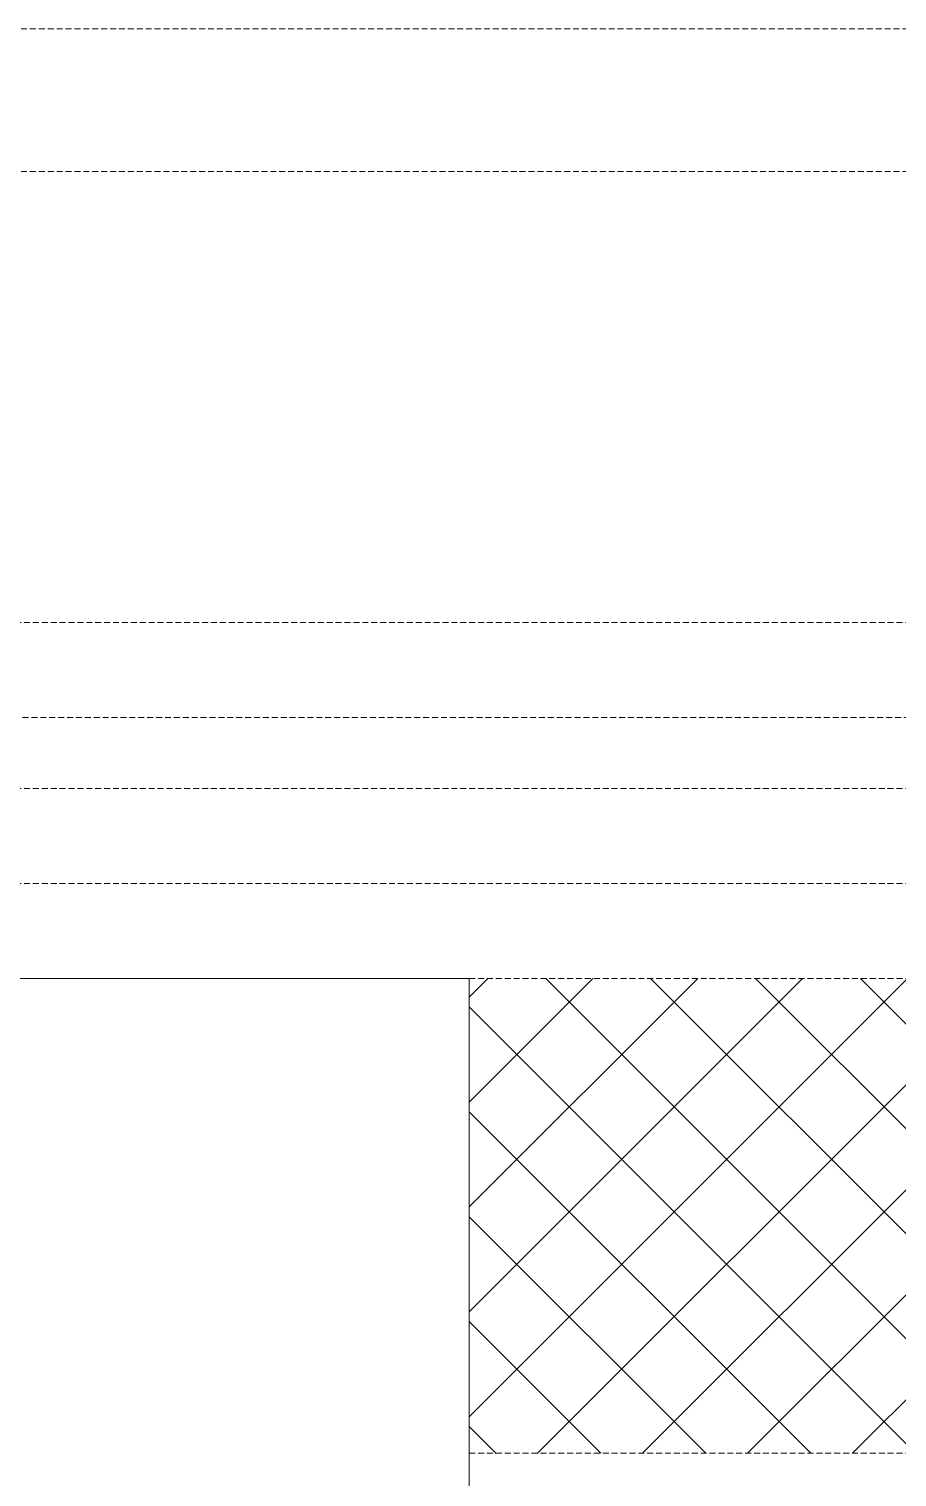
# Model space of a CAD drawing. Extents: x -1457 to 23780, y -2071 to 4205.
# Drawn here: x 15234 to 15270.5, y 2804 to 2865 of the extents above; entities that cross this region are included whole.
import ezdxf

# ---------------------------------------------------------------- set-up
doc = ezdxf.new("R2010")
doc.units = 0
doc.header["$MEASUREMENT"] = 0
doc.linetypes.add('HIDDEN', pattern=[0.375, 0.25, -0.125])
doc.layers.get('0').update_dxf_attribs({"color": 9, "lineweight": 9})
doc.layers.add('M-TEFRIS2-015', color=129, linetype='Continuous', lineweight=9)

# ---------------------------------------------------------------- blocks, each defined once
blk = doc.blocks.new('p-kolon_80x80')
blk.add_lwpolyline([(-40, -40), (40, -40), (40, 40), (-40, 40)], close=True)

msp = doc.modelspace()

# ---------------------------------------------------------------- hatches: boundary and pattern name
at = {"layer": 'M-TEFRIS2-015', "linetype": 'HIDDEN', "lineweight": 0}
h = msp.add_hatch(dxfattribs=at)
h.set_pattern_fill('ANSI37', color=256, scale=25, style=0)
h.set_pattern_definition([(45, (5945, 4e-12), (-2.2097087, 2.2097087), []), (135, (5945, 4e-12), (-2.2097087, -2.2097087), [])])
h.paths.add_polyline_path([(15252.5, 2825), (15300, 2825), (15300, 2805), (15252.5, 2805)])

# ---------------------------------------------------------------- linework, layer by layer
for points in [[(13012.5, 1124.327), (13012.5, 1124.327), (13012.5, 2865), (16712.5, 2865), (16712.493, 2206.394)], [(13012.5, 1124.327), (13012.5, 1124.327), (13012.5, 2865), (16712.5, 2865), (16712.493, 2206.394)], [(13018.5, 1124.327), (13018.5, 2859), (16706.5, 2859), (16706.5, 2206.394)], [(13018.5, 1124.327), (13018.5, 2859), (16706.5, 2859), (16706.5, 2206.394)], [(15050, 2839.999), (15300, 2840)], [(15043.188, 2836), (15306.812, 2836)], [(15300, 2825), (15300, 2833), (15050, 2833), (15050, 2825)], [(15050, 2829), (15300, 2829)]]:
    msp.add_lwpolyline(points, dxfattribs=at)
msp.add_lwpolyline([(15252.5, 2825), (15300, 2825), (15300, 2805), (15252.5, 2805)], close=True, dxfattribs=at)

# ---------------------------------------------------------------- block references
msp.add_blockref('p-kolon_80x80', (15212.5, 2785), dxfattribs=at)

doc.saveas('drawing.dxf')
